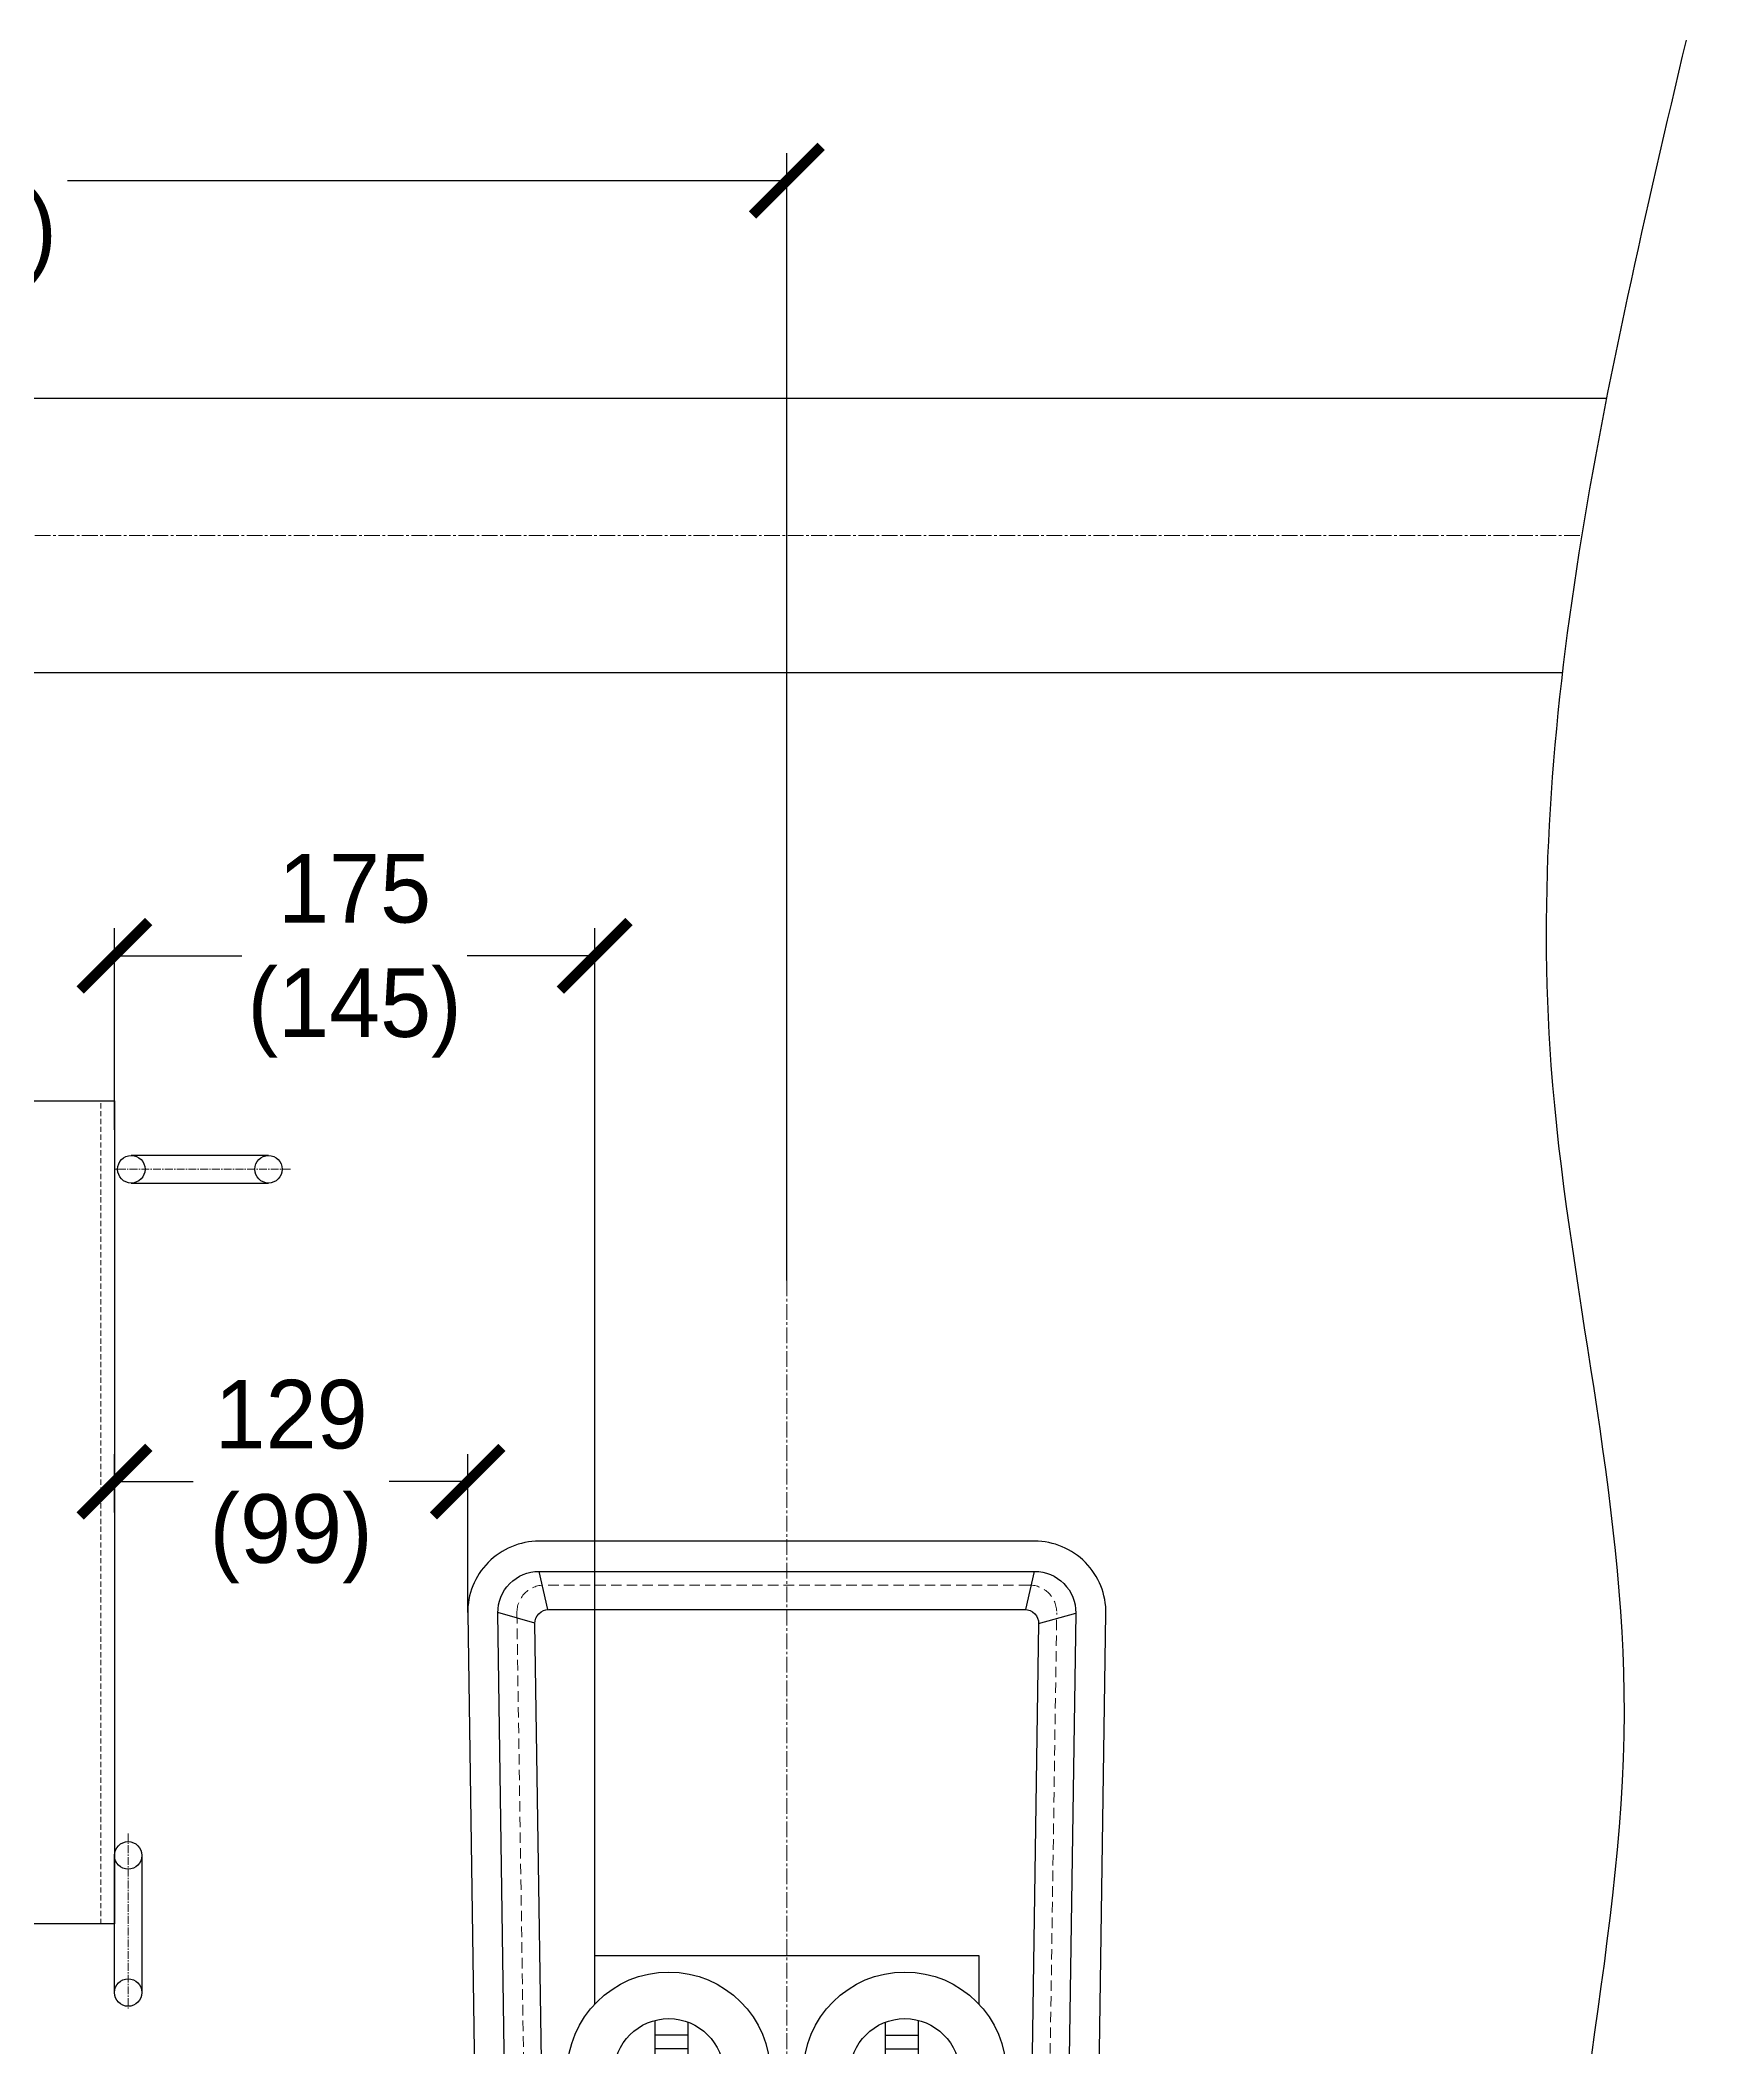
# Model space of a CAD drawing. Header units: millimetres. Extents: x 4132 to 13761, y 958 to 2510.
# Drawn here: x 10121 to 10735, y 1633 to 2365 of the extents above; entities that cross this region are included whole.
import ezdxf

# ---------------------------------------------------------------- set-up
doc = ezdxf.new("R2010")
doc.units = ezdxf.units.MM
doc.header["$LTSCALE"] = 0.3
for name, pattern in [('CENTER2', [28.575, 19.05, -3.175, 3.175, -3.175]), ('DASHED', [19.05, 12.7, -6.35]), ('штриховая', [19.05, 12.7, -6.35])]:
    doc.linetypes.add(name, pattern=pattern)
doc.layers.get('0').update_dxf_attribs({"lineweight": 20})
doc.layers.add('ВСП_Сплошная_толстая', color=90, linetype='Continuous', lineweight=30)
doc.layers.add('ВСП_Сплошная_тонкая', color=7, linetype='Continuous', lineweight=20)
doc.styles.add('mpp', font='mipgost.shx')
doc.dimstyles.new('Аннотативный', dxfattribs={"dimscale": 0, "dimtxt": 2.5, "dimasz": 2.5, "dimexe": 1, "dimexo": 0, "dimgap": 1, "dimtad": 1, "dimdec": 0, "dimtxsty": 'mpp', "dimblk": 'ARCHTICK', "dimcen": 1, "dimadec": 0, "dimazin": 0, "dimtfac": 1, "dimtdec": 0, "dimtmove": 0, "dimatfit": 3, "dimfxl": 1, "dimarcsym": 0})

# ---------------------------------------------------------------- blocks, each defined once
blk = doc.blocks.new('LVT-M')
at = {"layer": 'ВСП_Сплошная_толстая', "color": 7, "lineweight": -2}
for p, q in [((-142.5, 23), (-141.01, 50.27)), ((-84.75, 45), (-141.3, 45)), ((-84.75, 45), (-79.75, 45)), ((-84.75, -45), (-84.75, 45)), ((-79.75, 45), (-79.75, -45)), ((-62.75, 45), (-56.75, 45)), ((-56.75, 45), (-56.75, -45)), ((61.25, 45), (55.25, 45)), ((55.25, 45), (55.25, -45)), ((83.25, 45), (78.25, 45)), ((78.25, 45), (78.25, -45)), ((83.25, -45), (83.25, 45)), ((83.25, 45), (139.8, 45)), ((141, 23), (139.51, 50.27)), ((-127.51, 21), (-127.41, 24)), ((-112.51, 21), (-112.61, 24)), ((111.01, 21), (111.11, 24)), ((126.01, 21), (125.91, 24)), ((-114.51, -21), (-114.51, 21)), ((113.01, -21), (113.01, 21)), ((-91.75, 11), (-91.75, -11)), ((-84.75, 14), (-88.75, 14)), ((83.25, 14), (87.25, 14)), ((90.25, 11), (90.25, -11)), ((-143.75, 0), (-143.51, 4.36)), ((-143.75, 0), (-143.51, -4.36)), ((142.25, 0), (142.01, 4.36)), ((142.25, 0), (142.01, -4.36)), ((-88.75, -14), (-84.75, -14)), ((87.25, -14), (83.25, -14)), ((-103.51, -21), (-143.51, -21)), ((-127.51, -21), (-127.41, -24)), ((-112.51, -21), (-112.61, -24)), ((102.01, -21), (142.01, -21)), ((111.01, -21), (111.11, -24)), ((126.01, -21), (125.91, -24)), ((-142.5, -23), (-141.01, -50.27)), ((141, -23), (139.51, -50.27)), ((-84.75, -45), (-141.3, -45)), ((-79.75, -45), (-84.75, -45)), ((-56.75, -45), (-62.75, -45)), ((55.25, -45), (61.25, -45)), ((78.25, -45), (83.25, -45)), ((83.25, -45), (139.8, -45))]:
    blk.add_line(p, q, dxfattribs=at)
for points in [[(-75.75, -112.85), (-310.37, -116.28, -0.418501), (-336.75, -90.28), (-336.75, 90.28, -0.418501), (-310.37, 116.28), (-75.75, 112.85)], [(74.25, 110.66), (309.63, 107.21, -0.40994), (335.25, 81.22), (335.25, -81.22, -0.40994), (309.63, -107.21), (74.25, -110.66)], [(-75.75, 101.85), (-310.53, 105.28, 0.418501), (-325.75, 90.28), (-325.75, -90.28, 0.418501), (-310.53, -105.28), (-75.75, -101.85)], [(324.25, 81.22, 0.40994), (309.47, 96.22), (74.25, 99.65)], [(-75.75, 88.28), (-306.73, 91.76, 0.418632), (-311.81, 86.76), (-311.81, -86.76, 0.418632), (-306.73, -91.76), (-75.75, -88.28)], [(318.89, 77.41, 0.409809), (313.97, 82.41), (74.25, 86.02)], [(74.25, -99.65), (309.47, -96.22, 0.40994), (324.25, -81.22), (324.25, 81.22)], [(-142.75, -80), (-97.75, -80, 0.414214), (-62.75, -45), (-62.75, 45, 0.414214), (-97.75, 80), (-142.75, 80)], [(141.25, -80), (96.25, -80, -0.414214), (61.25, -45), (61.25, 45, -0.414214), (96.25, 80), (141.25, 80)], [(74.25, -86.02), (313.97, -82.41, 0.409809), (318.89, -77.41), (318.89, 77.41)], [(-142.75, 63), (-97.75, 63, -0.414214), (-79.75, 45), (-79.75, -45)], [(141.25, 63), (96.25, 63, 0.414214), (78.25, 45), (78.25, -45)], [(-84.75, 0), (-84.75, 50, 0.414214), (-89.75, 55), (-136.02, 55)], [(83.25, 0), (83.25, 50, -0.414214), (88.25, 55), (134.52, 55)], [(-84.75, 15), (-89.75, 15), (-91.39, 22.43, 0.35205), (-93.34, 24), (-142.44, 24)], [(83.25, 15), (88.25, 15), (89.89, 22.43, -0.35205), (91.84, 24), (140.94, 24)], [(-84.75, 0), (-84.75, -50, -0.414214), (-89.75, -55), (-136.02, -55)], [(83.25, 0), (83.25, -50, 0.414214), (88.25, -55), (134.52, -55)], [(-84.75, -15), (-89.75, -15), (-91.39, -22.43, -0.35205), (-93.34, -24), (-142.44, -24)], [(83.25, -15), (88.25, -15), (89.89, -22.43, 0.35205), (91.84, -24), (140.94, -24)]]:
    blk.add_lwpolyline(points, format="xyb", dxfattribs=at)
for points in [[(-306.81, 91.76), (-310.75, 105.28)], [(313.97, 82.41), (309.47, 96.22)], [(-311.8, 87.05), (-325.75, 90.28)], [(318.89, 77.41), (324.25, 81.22)], [(-168.05, 70), (-185.75, 70), (-185.75, -70), (-168.05, -70)], [(166.55, 70), (184.25, 70), (184.25, -70), (166.55, -70)], [(-145.75, 48), (-145.75, 62.77)], [(144.25, 48), (144.25, 62.77)], [(-145.75, 48), (-162.11, 48)], [(-156.75, 36), (-156.75, 48)], [(-151.75, 36), (-151.75, 48)], [(-135.14, 24), (-136.25, 45)], [(133.64, 24), (134.75, 45)], [(144.25, 48), (160.61, 48)], [(150.25, 36), (150.25, 48)], [(155.25, 36), (155.25, 48)], [(-145.75, 36), (-161.48, 36)], [(-145.75, 23.23), (-145.75, 36)], [(144.25, 23.23), (144.25, 36)], [(144.25, 36), (159.99, 36)], [(-142.75, 23), (-127.45, 23)], [(-112.58, 23), (-95.75, 23)], [(-95.75, 23), (-95.75, 6)], [(-93.75, 24), (-84.75, 24)], [(92.25, 24), (83.25, 24)], [(94.25, 23), (94.25, 6)], [(111.08, 23), (94.25, 23)], [(141.25, 23), (125.95, 23)], [(-143.51, -21), (-143.51, 21)], [(-143.51, 21), (-103.51, 21)], [(-134.51, -21), (-134.51, 21)], [(-120.01, 21), (-120.01, -21)], [(-103.51, -21), (-103.51, 21)], [(102.01, -21), (102.01, 21)], [(142.01, 21), (102.01, 21)], [(133.01, -21), (133.01, 21)], [(142.01, -21), (142.01, 21)], [(-148.6, -6.47), (-148.6, 6.47)], [(-103.51, 6), (-95.75, 6)], [(102.01, 6), (94.25, 6)], [(144.25, -6.47), (144.25, 6.47)], [(-103.51, -6), (-95.75, -6)], [(-95.75, -6), (-95.75, -23)], [(94.25, -6), (94.25, -23)], [(102.01, -6), (94.25, -6)], [(-145.75, -36), (-145.75, -23.23)], [(-142.75, -23), (-127.45, -23)], [(-136.25, -45), (-135.14, -24)], [(-112.58, -23), (-95.75, -23)], [(-93.75, -24), (-84.75, -24)], [(92.25, -24), (83.25, -24)], [(111.08, -23), (94.25, -23)], [(141.25, -23), (125.95, -23)], [(134.75, -45), (133.64, -24)], [(144.25, -36), (144.25, -23.23)], [(-145.75, -36), (-161.48, -36)], [(-156.75, -36), (-156.75, -48)], [(-151.75, -36), (-151.75, -48)], [(144.25, -36), (159.99, -36)], [(150.25, -36), (150.25, -48)], [(155.25, -36), (155.25, -48)], [(-145.75, -48), (-162.11, -48)], [(-145.75, -62.77), (-145.75, -48)], [(144.25, -62.77), (144.25, -48)], [(144.25, -48), (160.61, -48)], [(-142.75, -63), (-97.75, -63)], [(141.25, -63), (96.25, -63)], [(318.89, -77.41), (324.25, -81.22)], [(-311.8, -87.05), (-325.75, -90.28)], [(313.97, -82.41), (309.47, -96.22)], [(-306.73, -91.76), (-310.53, -105.28)]]:
    blk.add_lwpolyline(points, dxfattribs=at)
at = {"layer": 'ВСП_Сплошная_толстая', "color": 7, "linetype": 'DASHED', "lineweight": 20}
for points in [[(-75.75, -94.86), (-310.6, -98.35, -0.418568), (-320.75, -88.35), (-320.75, 88.35, -0.418568), (-310.6, 98.35), (-75.75, 94.86)], [(74.25, 92.64), (309.4, 89.15, -0.409873), (319.25, 79.15), (319.25, -79.15, -0.409873), (309.4, -89.15), (74.25, -92.64)]]:
    blk.add_lwpolyline(points, format="xyb", dxfattribs=at)
at = {"layer": 'ВСП_Сплошная_толстая', "color": 7, "linetype": 'штриховая', "lineweight": 20}
for points in [[(-128.23, 24), (-127.54, 37.11, -0.398809), (-125.54, 39), (-114.48, 39, -0.398809), (-112.48, 37.11), (-111.79, 24)], [(126.73, 24), (126.04, 37.11, 0.398809), (124.04, 39), (112.98, 39, 0.398809), (110.98, 37.11), (110.29, 24)], [(-111.79, -24), (-112.48, -37.11, -0.398809), (-114.48, -39), (-125.54, -39, -0.398809), (-127.54, -37.11), (-128.23, -24)], [(110.29, -24), (110.98, -37.11, 0.398809), (112.98, -39), (124.04, -39, 0.398809), (126.04, -37.11), (126.73, -24)]]:
    blk.add_lwpolyline(points, format="xyb", dxfattribs=at)
at = {"layer": 'ВСП_Сплошная_толстая', "color": 7, "lineweight": -2}
for centre, radius, start, end in [((-142.75, 43), 37, 90, 270), ((141.25, 43), 37, 271.18028, 90), ((-142.75, 43), 20, 90, 270), ((141.25, 43), 20, 270, 90), ((-136.02, 50), 5, 90, 176.87787), ((134.52, 50), 5, 3.12213, 90), ((-88.75, 11), 3, 90, 180), ((87.25, 11), 3, 0, 90), ((-142.75, -43), 37, 90, 270), ((141.25, -43), 37, 270, 88.81972), ((-88.75, -11), 3, 180, 270), ((87.25, -11), 3, 270, 0), ((-142.75, -43), 20, 90, 270), ((141.25, -43), 20, 270, 90), ((-136.02, -50), 5, 183.12213, 270), ((-97.75, -45), 18, 270, 0), ((96.25, -45), 18, 180, 270), ((134.52, -50), 5, 270, 356.87787)]:
    blk.add_arc(centre, radius, start, end, dxfattribs=at)
blk = doc.blocks.new('_ArchTick')
at = {"color": 0, "linetype": 'ByBlock', "const_width": 0.15}
blk.add_lwpolyline([(-0.5, -0.5), (0.5, 0.5)], dxfattribs=at)
blk = doc.blocks.new('*D101')
at = {"layer": 'Defpoints', "color": 0, "transparency": 16777216}
for p in [(10276.88, 1839.67), (10148.16, 1828.49), (10276.88, 1791.99)]:
    blk.add_point(p, dxfattribs=at)
at = {"layer": 'ВСП_Сплошная_тонкая', "color": 0, "lineweight": -2, "transparency": 16777216}
for p, q in [((10148.16, 1828.49), (10148.16, 1849.67)), ((10276.88, 1791.99), (10276.88, 1849.67)), ((10148.16, 1839.67), (10176.82, 1839.67)), ((10276.88, 1839.67), (10248.22, 1839.67))]:
    blk.add_line(p, q, dxfattribs=at)
at = {"layer": 'ВСП_Сплошная_тонкая', "color": 0, "lineweight": -2, "transparency": 16777216, "xscale": 25, "yscale": 25, "zscale": 25, "rotation": 180}
blk.add_blockref('_ArchTick', (10148.16, 1839.67), dxfattribs=at)
at = {"layer": 'ВСП_Сплошная_тонкая', "color": 0, "lineweight": -2, "transparency": 16777216, "xscale": 25, "yscale": 25, "zscale": 25}
blk.add_blockref('_ArchTick', (10276.88, 1839.67), dxfattribs=at)
at = {"layer": 'ВСП_Сплошная_тонкая', "color": 0, "transparency": 16777216, "insert": (10212.52, 1839.67), "char_height": 25, "attachment_point": 5, "style": 'mpp'}
blk.add_mtext('129\\P(99)', dxfattribs=at)
blk = doc.blocks.new('*D102')
at = {"layer": 'Defpoints', "color": 0, "transparency": 16777216}
for p in [(10323.16, 2031.3), (10148.16, 1967.9), (10323.16, 1666.99)]:
    blk.add_point(p, dxfattribs=at)
at = {"layer": 'ВСП_Сплошная_тонкая', "color": 0, "lineweight": -2, "transparency": 16777216}
for p, q in [((10148.16, 1967.9), (10148.16, 2041.3)), ((10323.16, 1666.99), (10323.16, 2041.3)), ((10148.16, 2031.3), (10194.61, 2031.3)), ((10323.16, 2031.3), (10276.71, 2031.3))]:
    blk.add_line(p, q, dxfattribs=at)
at = {"layer": 'ВСП_Сплошная_тонкая', "color": 0, "lineweight": -2, "transparency": 16777216, "xscale": 25, "yscale": 25, "zscale": 25, "rotation": 180}
blk.add_blockref('_ArchTick', (10148.16, 2031.3), dxfattribs=at)
at = {"layer": 'ВСП_Сплошная_тонкая', "color": 0, "lineweight": -2, "transparency": 16777216, "xscale": 25, "yscale": 25, "zscale": 25}
blk.add_blockref('_ArchTick', (10323.16, 2031.3), dxfattribs=at)
at = {"layer": 'ВСП_Сплошная_тонкая', "color": 0, "transparency": 16777216, "insert": (10235.66, 2031.3), "char_height": 25, "attachment_point": 5, "style": 'mpp'}
blk.add_mtext('175\\P(145)', dxfattribs=at)
blk = doc.blocks.new('*D103')
at = {"layer": 'Defpoints', "color": 0, "transparency": 16777216}
for p in [(10393.16, 2313.73), (9783.16, 2032.3), (10393.16, 1912.97)]:
    blk.add_point(p, dxfattribs=at)
at = {"layer": 'ВСП_Сплошная_тонкая', "color": 0, "lineweight": -2, "transparency": 16777216}
for p, q in [((9783.16, 2032.3), (9783.16, 2323.73)), ((10393.16, 1912.97), (10393.16, 2323.73)), ((9783.16, 2313.73), (10045.32, 2313.73)), ((10393.16, 2313.73), (10131, 2313.73))]:
    blk.add_line(p, q, dxfattribs=at)
at = {"layer": 'ВСП_Сплошная_тонкая', "color": 0, "lineweight": -2, "transparency": 16777216, "xscale": 25, "yscale": 25, "zscale": 25, "rotation": 180}
blk.add_blockref('_ArchTick', (9783.16, 2313.73), dxfattribs=at)
at = {"layer": 'ВСП_Сплошная_тонкая', "color": 0, "lineweight": -2, "transparency": 16777216, "xscale": 25, "yscale": 25, "zscale": 25}
blk.add_blockref('_ArchTick', (10393.16, 2313.73), dxfattribs=at)
at = {"layer": 'ВСП_Сплошная_тонкая', "color": 0, "transparency": 16777216, "insert": (10088.16, 2313.73), "char_height": 25, "width": 45.7524, "attachment_point": 5, "style": 'mpp'}
blk.add_mtext('610\\P(550)', dxfattribs=at)

msp = doc.modelspace()

# ---------------------------------------------------------------- linework, layer by layer
at = {"layer": 'ВСП_Сплошная_толстая', "color": 7, "linetype": 'CENTER2', "lineweight": 20}
msp.add_line((9493.3937, 2184.4934), (10682.9251, 2184.4934), dxfattribs=at)
at = {"layer": 'ВСП_Сплошная_толстая', "color": 7}
for points in [[(9484.3525, 2234.4934), (10691.9663, 2234.4934)], [(9500.4398, 2134.4934), (10675.879, 2134.4934)], [(10204.3069, 1958.4934), (10154.3069, 1958.4934)], [(10154.3069, 1948.4934), (10204.3069, 1948.4934)], [(10148.1594, 1653.4934), (10148.1594, 1703.4934)], [(10158.1594, 1703.4934), (10158.1594, 1653.4934)]]:
    msp.add_lwpolyline(points, dxfattribs=at)
msp.add_lwpolyline([(10148.1594, 1978.4934), (10148.1594, 1678.4934), (10028.1594, 1678.4934), (10028.1594, 1978.4934)], close=True, dxfattribs=at)
at = {"layer": 'ВСП_Сплошная_толстая', "color": 7, "linetype": 'DASHED', "lineweight": 20, "ltscale": 0.5}
msp.add_lwpolyline([(10143.1594, 1678.4934), (10143.1594, 1978.4934)], dxfattribs=at)
at = {"layer": 'ВСП_Сплошная_толстая', "color": 7, "linetype": 'CENTER2', "lineweight": 20, "ltscale": 0.5}
for points in [[(10212.2695, 1953.4934), (10148.1594, 1953.4934)], [(10153.1594, 1711.456), (10153.1594, 1647.3459)]]:
    msp.add_lwpolyline(points, dxfattribs=at)
at = {"layer": 'ВСП_Сплошная_толстая', "color": 7, "linetype": 'CENTER2', "lineweight": 20}
msp.add_lwpolyline([(10393.1594, 1912.9723), (10393.1594, 1094.178)], dxfattribs=at)
at = {"layer": 'ВСП_Сплошная_толстая', "color": 7}
for centre in [(10154.3069, 1953.4934), (10204.3069, 1953.4934), (10153.1594, 1703.4934), (10153.1594, 1653.4934)]:
    msp.add_circle(centre, 5, dxfattribs=at)
msp.add_spline([(10734.5983, 1268.0989), (10675.8008, 1490.7462), (10698.374, 1755.3778), (10671.6966, 1991.4014), (10720.9472, 2364.9401)], degree=3, dxfattribs=at)

# ---------------------------------------------------------------- block references
at = {"layer": 'ВСП_Сплошная_толстая', "color": 7, "lineweight": -2, "xscale": -1, "rotation": 90}
msp.add_blockref('LVT-M', (10393.1594, 1481.2435), dxfattribs=at)

# ---------------------------------------------------------------- dimensions: what is measured, and where the dimension line sits
at = {"layer": 'ВСП_Сплошная_тонкая', "color": 7}
for base, p1, p2, text, picture, middle in [((10393.1594, 2313.734), (9783.1594, 2032.3002), (10393.1594, 1912.9723), '<>\\P(550)', '*D103', (10088.1594, 2313.734)), ((10323.1594, 2031.3002), (10148.1594, 1967.9048), (10323.1594, 1666.9934), '<>\\P(145)', '*D102', (10235.6594, 2031.3002))]:
    dim = msp.add_linear_dim(base=base, p1=p1, p2=p2, text=text, dimstyle='Аннотативный', override={"dimtad": 0}, dxfattribs=at)
    dim.commit()
    dim.dimension.update_dxf_attribs({"geometry": picture, "text_midpoint": middle, "dimtype": 160})
dim = msp.add_linear_dim(base=(10276.8802, 1839.6707), p1=(10148.1594, 1828.4934), p2=(10276.8802, 1791.9934), text='<>\\P(99)', dimstyle='Аннотативный', override={"dimtad": 0}, dxfattribs=at)
dim.commit()
dim.dimension.update_dxf_attribs({"geometry": '*D101', "text_midpoint": (10212.5198, 1839.6707)})

doc.saveas('drawing.dxf')
